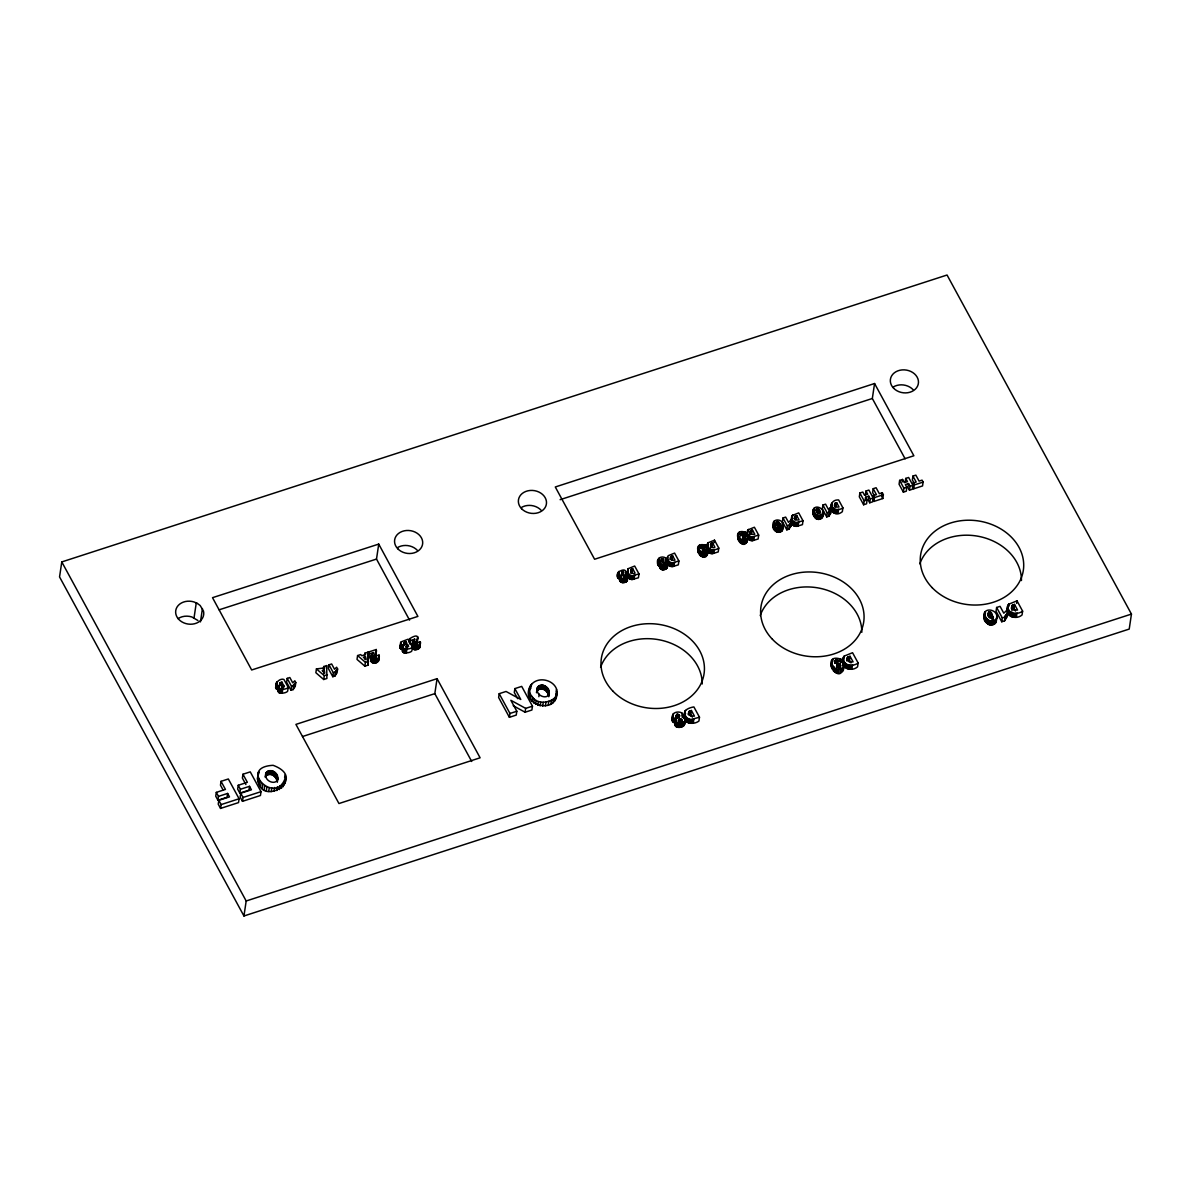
<?xml version="1.0" encoding="UTF-8"?>
<svg xmlns="http://www.w3.org/2000/svg" width="1191" height="1191" viewBox="0 0 1191 1191"><rect width="100%" height="100%" fill="white"/><g stroke="black" fill="none" stroke-linecap="round" stroke-linejoin="round"><path stroke-width="1.5" d="M371.562 656.792L368.838 657.685L369.418 653.844L373.498 652.519C364.684 659.219 376.773 669.044 378.515 658.936M375.999 658.325L376.371 655.765L379.095 655.095L378.5 661.184M417.222 644.956L417.594 642.411L420.319 641.741C421.272 649.155 407.069 645.075 414.721 639.165L410.642 640.49L410.061 644.316L414.14 642.991M371.711 655.303C369.85 659.859 377.16 660.32 379.066 657.343M626.883 578.528C629.324 584.096 618.233 583.545 619.618 579.154C610.492 574.017 628.014 564.623 625.662 573.958C630.917 574.94 625.826 580.3 622.491 578.752C620.362 576.518 619.365 575.208 618.323 572.216M659.903 567.869C659.606 565.71 654.946 562.375 658.876 558.385C661.065 555.676 668.449 557.135 665.561 561.035C670.756 561.958 667.377 571.07 662.479 569.745C657.253 568.449 662.553 562.182 658.117 559.859M684.021 715.88C683.604 723.86 693.713 725.125 698.923 721.061L699.489 717.22L693.891 706.933C689.917 707.469 681.699 710.223 685.45 715.761L684.453 722.729C686.299 728.445 672.394 729.279 675.61 723.011C670.697 722.922 672.007 717.324 672.96 714.347C675.505 710.268 685.971 711.801 682.175 717.235C692.596 720.793 672.811 728.177 676.19 719.185L672.841 717.295L672.96 714.347M288.222 687.356C286.867 689.723 276.223 690.735 279.483 685.837C272.456 685.584 279.319 677.619 283.92 679.451L288.222 687.356L287.641 691.197C286.302 693.564 275.657 694.576 278.902 689.678L279.289 687.118M412.845 644.42L411.848 650.941C410.493 653.308 399.848 654.321 403.109 649.423L400.072 648.098L400.682 645.507M258.164 773.197C253.623 812.054 311.387 779.584 273.126 765.322C236.562 767.078 276.61 807.17 285.498 777.142M556.331 697.569C562.048 681.669 537.677 673.049 530.04 686.478C519.663 706.055 558.445 714.526 555.884 693.281M368.838 657.685L367.87 655.884L368.436 652.058L376.282 649.512L373.751 658.593M417.684 638.257L415.659 644.956C419.083 638.391 419.56 632.361 409.659 638.689L409.094 642.53M705.474 550.078C702.377 554.247 702.08 544.868 705.474 550.078L705.087 552.639M840.816 665.59C840.742 668.419 836.186 666.737 836.99 664.384L838.628 663.461L839.997 664.087L840.429 668.151M667.526 563.73L670.027 566.216L672.811 566.559L678.319 564.847L678.9 561.021L674.582 553.1L668.106 555.735L667.005 562.569L667.496 557.611M707.335 544.108C707.007 550.242 714.794 551.21 718.798 548.083L714.496 540.178L708.005 542.798L706.695 548.723L707.588 543.409M791.687 518.517L791.643 523.504L794.129 525.99L796.913 526.333L802.436 524.635L803.002 520.795L798.699 512.874L792.223 515.509L791.107 522.358L791.226 519.946M831.452 503.882C831.124 510.016 838.911 510.984 842.915 507.857L838.613 499.937C825.601 499.252 831.348 520.72 842.335 511.698L842.915 507.857M842.588 662.672L844.121 656.137L852.548 652.713L858.145 663L857.565 666.841C850.329 673.168 838.479 666.231 843.57 656.911M843.243 657.834C842.826 665.799 852.935 667.064 858.145 663M1007.065 610.819L1008.583 604.269L1017.025 600.86L1022.622 611.147L1022.042 614.973C1014.836 621.255 1002.941 614.452 1008.048 605.058M1007.72 605.966C1007.303 613.946 1017.412 615.196 1022.622 611.147M374.123 656.047L375.314 657.447L376.371 655.765M416.225 641.115C413.098 643.14 418.249 645.701 417.594 642.411M781.772 526.705C785.911 535.057 770.22 532.824 773.525 525.186M773.822 521.956C773.048 526.913 780.031 531.216 783.097 526.348C784.586 518.457 770.785 517.236 773.182 526.496M813.081 513.559C811.384 501.471 828.296 508.438 822.43 517.251C817.547 523.787 809.686 513.857 814.004 508.423M813.721 509.019C812.664 514.333 821.075 518.502 823.13 512.74M996.212 620.273C995.587 629.473 981.071 623.295 984.451 615.717M984.674 612.665C983.662 619.097 992.743 624.694 996.733 618.367C998.802 608.869 981.89 606.13 984.004 617.4M993.443 617.712C982.59 621.226 991.686 601.113 993.071 620.273M670.533 557.001L672.052 560.246L675.014 560.172L672.662 555.84L670.741 556.659L670.146 559.562M688.621 712.01L690.601 716.223L694.442 716.119L691.39 710.491L688.889 711.563L688.234 714.57M750.33 531.141L751.863 534.387L754.826 534.297L752.474 529.98L750.33 531.141L749.883 534.149M847.263 657.789L849.243 662.002L853.098 661.898L850.032 656.271L847.545 657.343L846.801 660.931M1011.74 605.936L1013.72 610.149L1017.576 610.03L1014.509 604.418L1012.022 605.49L1011.353 608.482M293.15 689.574L295.234 686.403L295.8 682.562L294.817 680.761L292.703 682.8L289.83 677.53L287.195 678.379L286.614 682.22L290.991 690.274L293.15 689.574L293.849 684.885L295.8 682.562M293.849 684.885L291.572 686.433L290.991 690.274M334.969 676.012L337.053 672.841L337.619 669.014L336.636 667.213L334.522 669.253L331.649 663.968L329.014 664.831L328.433 668.672L332.81 676.711L334.969 676.012L335.668 671.337L337.619 669.014M335.668 671.337L333.391 672.885L332.81 676.711M788.978 529.146L791.062 525.975L791.628 522.149L790.645 520.333L788.531 522.387L785.658 517.102L783.008 517.966L782.442 521.792L786.819 529.846L788.978 529.146L789.678 524.472L791.628 522.149M789.678 524.472L787.385 526.005L786.819 529.846M828.891 516.209L829.591 511.535L831.541 509.212L830.559 507.411L828.43 509.45L825.571 504.165L822.921 505.029L822.356 508.87L826.733 516.909L828.891 516.209L830.961 513.038L832.122 506.741M829.591 511.535L827.298 513.083L826.733 516.909M1004.549 620.853L1007.258 616.73L1007.824 612.903L1006.559 610.551L1003.79 613.201L1000.068 606.353L996.629 607.47L996.048 611.296L1001.75 621.762L1004.549 620.853L1005.293 615.911L1007.824 612.903M1005.293 615.911L1005.13 617.012L1002.316 617.921L1001.75 621.762M61.783 561.929L59.55 576.92L243.947 915.983L1129.217 629.071L1131.45 614.08L947.053 275.017L61.783 561.929L246.18 900.992L243.947 915.983M194.029 617.921L196.262 602.944M200.46 621.896L202.44 608.571M227.615 793.429L229.491 796.883L218.816 800.337L218.236 804.178L220.558 808.421L238.528 802.6L239.093 798.759L228.344 778.974L221.035 781.341L225.441 789.425L216.315 792.387L215.75 796.213L217.923 800.218L227.034 797.255L227.615 793.429L218.489 796.377L217.923 800.218M221.035 781.341L220.469 785.182L223.104 790.035M220.558 808.421L221.124 804.595L218.816 800.337M249.529 786.313L251.405 789.782L240.731 793.236L240.165 797.062L242.473 801.32L260.442 795.499L261.023 791.658L250.259 771.872L242.964 774.239L247.356 782.323L238.245 785.271L237.664 789.112L239.838 793.117L248.949 790.154L249.529 786.313L240.418 789.276L239.838 793.117M242.964 774.239L242.383 778.08L245.897 784.541M242.473 801.32L243.053 797.479L240.731 793.236M257.435 779.718L258.581 771.976M257.718 781.207L258.298 777.366M259.043 772.096L257.39 778.333M258.283 782.785L258.849 778.959M259.087 784.467L259.668 780.641M260.516 786.67L261.097 782.829M278.902 689.678L276.669 689.247L275.642 687.743L276.342 682.726M275.865 688.353L276.684 682.22M275.642 687.743L277.056 681.922M276.372 689.008L276.937 685.167M276.669 689.247L277.25 685.42M262.199 788.457L262.764 784.631M277.027 689.455L277.607 685.614M277.429 689.589L277.994 685.763M277.875 689.678L278.441 685.837M265.757 773.346L265.191 777.172C268.481 771.351 276.744 775.743 277.175 781.445L277.756 777.604C278.024 770.696 265.414 767.332 265.772 775.445C265.548 782.308 277.95 785.688 277.756 777.604M278.084 691.212L278.754 686.686M265.593 776.383L266.159 772.557M278.307 691.897L279.022 686.254M279.438 685.391L279.811 682.845L281.91 682.101L282.773 683.694L280.123 684.304L279.811 682.845M264.134 789.871L264.7 786.03M266.218 775.713L266.784 771.872M278.575 692.284L279.156 688.458M278.917 692.611L279.483 688.77M280.049 685.138L280.421 682.577M267.052 775.162L267.633 771.321M279.319 692.879L279.9 689.038M279.811 693.073L280.376 689.232M268.124 774.716L268.69 770.89M280.347 693.192L280.912 689.351M281.329 685.927L281.91 682.101M281.404 688.413L281.791 685.852L283.592 685.212L284.411 686.701L282.103 687.222L281.791 685.852M266.308 790.869L266.888 787.043M280.927 693.207L281.493 689.366M269.24 774.448L269.821 770.622M281.954 688.175L282.327 685.614M281.538 693.132L282.118 689.291M282.207 692.954L282.773 689.127M283.22 687.758L283.592 685.212M270.342 774.388L270.908 770.547M268.704 791.464L269.27 787.623M271.399 774.522L271.98 770.681M272.426 774.865L273.007 771.024M271.25 791.613L271.816 787.772M273.424 775.43L274.004 771.604M274.362 776.279L274.942 772.438M275.255 777.381L275.836 773.54M273.945 791.33L274.526 787.489M276.104 778.735L276.669 774.909M276.774 780.165L277.354 776.338M277.309 782.219L277.86 778.72M276.803 790.586L277.384 786.76M293.626 687.936L294.207 684.11M294.266 687.177L294.832 683.351M279.423 789.544L279.989 785.703M281.538 788.263L282.103 784.422M283.16 786.745L283.726 782.904M284.619 777.485L284.991 774.924M284.277 784.988L284.843 781.162M284.872 783.053L285.453 779.227M323.714 666.543L323.967 668.002L316.434 668.91L315.868 672.736L323.714 679.51L326.885 678.483L326.691 665.59L323.714 666.543L323.327 669.104M323.401 671.843L323.967 668.002M323.699 673.749L324.265 669.923L322.195 670.593L324.786 673.094L324.265 669.923M323.714 679.51L324.28 675.669L316.434 668.91M326.304 668.136L326.691 665.59M335.445 674.389L336.026 670.548M336.085 673.63L336.651 669.789M364.878 653.204L365.131 654.663L361.826 655.735L360.65 654.574L357.598 655.571L357.017 659.397L364.863 666.171L368.034 665.144L367.84 652.251L364.878 653.204L364.491 655.765M409.555 620.139L376.505 559.07L378.738 544.093L212.519 597.674L251.673 669.982L417.892 616.402L378.738 544.093M365.041 659.129L365.429 656.583L363.359 657.253L365.95 659.754L365.429 656.583M364.863 666.171L365.443 662.33L357.598 655.571M367.453 654.797L367.84 652.251M370.788 660.856L371.384 656.226M371.056 661.615L371.622 657.774M372.426 654.187L371.145 659.144M371.518 662.226L372.083 658.385M372.753 655.765L373.125 653.204M372.158 662.702L372.738 658.861M372.947 663L373.512 659.174M374.019 657.968L374.406 655.407M375.001 654.469L374.436 658.31L375.716 653.338M373.81 663.119L374.376 659.278M375.418 656.703L376.282 649.512M375.716 656.033L376.52 650.539M374.837 663.015L375.418 659.189M376.103 662.687L376.669 658.846M377.234 662.241L377.815 658.4M378.023 661.734L379.095 655.095M378.738 660.558L379.319 655.988M399.834 647.487L400.891 641.964L408.111 639.195L412.414 647.1C411.074 649.467 400.429 650.494 403.675 645.582L401.144 644.912L400.548 642.47M400.072 648.098L400.697 643.244M400.563 648.753L401.144 644.912M400.876 649.006L401.441 645.165M401.233 649.199L401.799 645.358M401.62 649.348L402.201 645.507M402.067 649.423L402.647 645.596M402.29 650.956L402.945 646.445M402.513 651.656L403.213 645.998M403.302 645.448L404.017 642.589L406.101 641.845L406.98 643.453L404.315 644.063L403.689 642.887M403.63 645.15L404.017 642.589M402.781 652.043L403.347 648.202M403.109 652.355L403.689 648.529M404.24 644.882L404.627 642.321M403.526 652.623L404.091 648.782M404.002 652.817L404.583 648.976M404.538 652.936L405.119 649.095M405.729 644.405L406.101 641.845M405.119 652.951L405.699 649.125M406.146 647.919L406.533 645.358L407.798 644.956L408.617 646.46L405.967 646.802L406.533 645.358M405.744 652.876L406.31 649.05M406.399 652.713L406.98 648.872M407.411 647.517L407.798 644.956M412.026 646.698L412.607 642.872M412.935 641.949L412.012 647.502C412.964 651.566 421.301 649.69 419.738 645.567M413.262 643.393L413.649 640.832M412.741 648.857L413.307 645.031M413.381 649.333L413.962 645.507M414.334 641.711L414.721 639.165M414.17 649.646L414.736 645.805M414.974 645.239L415.346 642.678M415.242 644.614L415.629 642.053M415.034 649.765L415.599 645.924M416.642 643.348L417.669 636.664M416.061 649.661L416.627 645.82M417.326 649.333L417.892 645.492M418.458 648.872L419.038 645.046M419.247 648.38L420.319 641.741M419.723 647.83L420.542 642.634M471.71 761.481L434.819 693.638L437.067 678.662L295.919 724.396L338.959 803.538L480.107 757.804L437.067 678.662M514.869 688.606L520.78 699.474L506.056 691.465L499.208 693.683L498.627 697.509L509.391 717.31L516.239 715.076L516.82 711.25L510.865 700.293L525.678 708.377L532.466 706.174L521.703 686.388L514.869 688.606L514.289 692.447L517.668 698.655M509.391 717.31L509.971 713.469L499.208 693.683M513.247 705.757L525.097 712.218L525.678 708.377M528.893 694.234L530.04 686.478M528.849 692.849L530.695 685.331M529.191 695.708L529.623 687.713M531.171 686.805L531.558 684.259M529.742 697.301L529.757 691.882M530.561 698.983L530.308 693.46M531.975 701.171L532.556 697.331L531.126 695.142M532.466 706.174L531.886 710.015L525.097 712.218M533.657 702.973L534.223 699.132L532.556 697.331M537.215 687.847L536.501 692.641C538.362 685.629 548.53 689.783 548.634 695.946L549.215 692.12C549.483 685.197 536.873 681.847 537.23 689.961C537.007 696.824 549.408 700.189 549.215 692.12M536.843 692.507L537.617 687.058M535.593 704.372L536.158 700.531L534.223 699.132M537.677 690.229L538.243 686.388M538.511 689.663L539.091 685.837M539.583 689.232L540.148 685.391M537.766 705.385L538.347 701.544L536.158 700.531M538.853 696.705L539.225 694.145M540.699 688.964L541.28 685.123M541.801 688.904L542.367 685.063M540.163 705.98L540.729 702.139L538.347 701.544M542.858 689.038L543.438 685.197M543.885 689.366L544.466 685.54M544.883 689.946L545.463 686.105M542.709 706.129L543.275 702.288C548.679 701.901 555.616 699.757 556.912 693.728M545.82 690.78L546.401 686.939M546.714 691.882L547.294 688.041M545.404 705.831L545.984 701.99M547.562 693.251L548.128 689.41M548.232 694.681L548.813 690.84M548.768 696.735L549.319 693.222M548.262 705.102L548.843 701.261M550.882 704.06L551.448 700.219M552.996 702.779L553.562 698.938M554.619 701.261L555.185 697.42M556.078 692.001L556.465 689.44M555.735 699.504L556.956 691.658M617.682 577.248L618.576 571.74M617.921 577.843L618.963 571.323M618.323 578.409L618.903 574.568M618.903 578.841L619.469 575.015M619.618 579.154L620.198 575.313M619.99 580.806L620.734 575.953M620.183 581.357L621.062 575.461M621.345 574.226C626.168 565.249 621.791 580.91 621.732 571.665M620.481 581.774L621.047 577.933M621.851 574.151L622.238 571.591M620.868 582.116L621.434 578.275M621.345 582.384L621.91 578.558M622.387 574.27L622.774 571.71M622.878 574.553L623.265 572.008M621.91 582.578L622.491 578.752M623.235 575L623.622 572.454M622.565 582.682L623.146 578.841M623.31 582.667L623.876 578.826M623.831 577.829L624.665 575.342L625.067 578.841M624.278 577.888L624.665 575.342M624.665 578.111L625.052 575.551M624.129 582.533L624.709 578.692M624.947 578.454L625.335 575.893M625.796 574.092L626.183 571.531M625.037 582.28L625.603 578.439M626.049 574.762L626.436 572.201M625.692 582.027L626.272 578.201M628.193 568.673L627.091 575.506L628.684 578.126L631.87 579.57L638.406 577.784L638.986 573.958L634.684 566.038L628.193 568.673L626.883 574.583L628.178 572.052M626.258 581.744L626.823 577.903M627.076 577.248L627.449 574.687M626.704 581.416L627.285 577.575M627.062 581.059L627.776 569.268M627.359 580.553L628.044 575.729M628.104 577.427L628.193 572.826M628.684 578.126L628.669 573.6M629.354 578.707L629.25 574.285M631.275 569.298L630.709 573.139L632.183 572.618L632.749 568.777C628.223 569.015 632.108 575.491 635.101 573.094L632.749 568.777M630.113 579.154L629.92 574.866M631.468 572.841L632.034 569M630.962 579.436L631.528 575.61L630.694 575.313M631.87 579.57L632.436 575.729L638.986 573.958M632.897 579.481L633.478 575.655M634.088 579.183L634.669 575.357M657.596 564.311L658.474 558.802M657.819 564.906L658.4 561.08M658.489 560.946L658.876 558.385M658.236 565.472L658.817 561.631M658.861 561.854L659.427 558.013M658.817 565.919L659.382 562.078M659.531 566.216L660.112 562.375M660.603 561.899C663.342 553.487 663.566 565.397 661.243 558.951M660.097 568.42L660.96 562.524M661.258 561.289L661.63 558.728M660.395 568.836L660.648 563.015M661.764 561.214L662.136 558.668M660.782 569.179L660.96 564.996M662.3 561.333L662.687 558.787M661.258 569.447L661.347 565.353M662.792 561.631L663.179 559.07M661.824 569.64L661.824 565.621M663.149 562.078L663.521 559.517M662.866 565.174C664.935 557.998 665.293 567.556 663.253 562.614M662.479 569.745L663.059 565.904L666.737 564.981L667.987 563.298M663.238 564.966L663.625 562.42M663.729 564.891L664.116 562.331M663.223 569.73L663.789 565.889M664.191 564.966L664.578 562.405M664.578 565.174L664.965 562.614M665.233 560.499L665.62 557.954M664.042 569.596L664.608 565.755M664.861 565.517L665.233 562.971M665.709 561.155L666.097 558.594M664.935 569.343L665.516 565.517M665.963 561.824L666.35 559.264M665.605 569.104L666.171 565.263M666.796 561.646L667.436 557.031M666.156 568.807L666.737 564.981M666.618 568.479L667.57 558.743M666.975 568.122L667.957 562.792M668.017 564.504L668.091 559.889M668.583 565.189L668.583 560.663M669.253 565.77L669.163 561.348M670.354 559.219L670.741 556.659M670.801 558.921L671.188 556.376M670.027 566.216L669.833 561.929M671.947 556.078L671.367 559.904L672.662 555.84M670.861 566.514L671.441 562.673L670.593 562.375M671.784 566.633L672.349 562.792L678.9 561.021M672.811 566.559L673.377 562.718M674.002 566.246L674.568 562.42M671.977 720.347L672.632 714.972M672.275 721.136L673.466 713.811M708.481 547.726C707.543 572.633 686.597 540.342 705.578 545.15L705.191 547.711M698.953 545.701L697.911 551.716M672.811 721.865L673.391 718.024M698.179 552.639L698.596 546.341M699.087 547.726L699.474 545.18M698.655 553.651L698.76 548.798M673.555 722.431L674.136 718.605M674.493 722.833L675.074 718.992M699.504 554.932L700.07 551.091L699.236 549.825M700.859 548.604C701.454 541.622 705.251 549.438 702.214 552.594M675.818 717.592L677.054 714.243L679.748 715.955L678.126 717.429L676.116 715.657M699.966 555.438L700.07 551.091M701.067 548.426L701.454 545.865M674.969 724.977L675.773 719.811M676.16 717.101L676.533 714.54M701.35 548.292L701.722 545.731M675.223 725.691L675.803 721.85M700.442 555.84L700.531 551.597M701.693 548.232L702.08 545.672M676.488 718.084L677.054 714.243M675.61 726.242L676.175 722.401M700.948 556.167L701.023 551.999M702.05 548.292L702.422 545.731M702.392 548.47L702.779 545.925M677.143 717.994L677.709 714.168M701.454 556.405L701.514 552.326M702.095 552.207L702.526 549.155M676.116 726.689L676.682 722.848M677.843 718.143L678.423 714.317M701.975 556.584L702.035 552.579M676.726 727.031L677.307 723.205M702.675 552.341L703.256 548.515M678.676 717.25L679.064 714.689M702.511 556.688C700.368 551.731 712.263 552.267 706.382 547.264C704.045 544.927 700.293 550.391 701.246 546.044M703.211 552.282L703.792 548.441M677.471 727.284L678.051 723.458M678.394 722.699C676.667 717.563 684.319 718.277 681.52 722.818M679.138 717.831L679.51 715.27M703.077 556.718L703.643 552.877M703.762 552.416L704.328 548.575M704.596 547.22L704.983 544.659M678.781 721.85L679.153 719.29M703.673 556.673L704.253 552.832M704.447 551.478L704.834 548.917M678.319 727.418L678.9 723.577M679.064 722.877L679.644 719.036M704.864 552.029L705.236 549.468M679.704 722.758L680.284 718.932M679.287 727.403L679.853 723.562M704.998 556.361L705.578 552.535M680.299 722.863L680.88 719.022M680.999 721.865L681.386 719.304M681.847 715.791L682.235 713.23M680.359 727.225L680.924 723.384M706.025 555.929L706.605 552.103M708.005 542.798L706.903 549.646L709.925 553.279L712.709 553.621L718.218 551.924L718.798 548.083M681.356 722.312L681.743 719.751M707.335 548.068L707.454 554.023M707.126 552.445L707.692 548.604M706.769 555.408L707.35 551.567M707.424 550.793L707.99 546.967M681.52 726.897L682.101 723.071M707.246 554.768L707.99 549.393M682.383 726.57L682.964 722.743M683.947 716.893L684.929 711.131M708.496 552.252L709.062 548.426M683.113 726.197L683.679 722.371M684.2 718.099L685.465 710.357M709.166 552.832L709.732 549.006M683.708 725.781L684.274 721.94M711.087 543.438L710.521 547.279L711.98 546.743L712.56 542.917C708.035 543.141 711.92 549.632 714.913 547.235L712.56 542.917M684.155 725.304L684.736 721.463M709.925 553.279L710.491 549.453M684.557 724.664L685.272 719.528M685.51 720.6L685.45 715.761M711.28 546.982L711.846 543.141M710.774 553.577L711.34 549.736M686.269 721.493L686.09 716.759M711.682 553.696L712.248 549.87M687.147 722.252L687.713 718.411L686.835 717.652M714.109 542.724L714.496 540.178M688.517 714.124L688.889 711.563M712.709 553.621L713.275 549.78M689.485 711.176L688.904 715.017L690.81 714.332L691.39 710.491M688.13 722.833L688.711 718.992L687.713 718.411M689.887 714.63L690.467 710.789M713.9 553.324L714.481 549.483M689.232 723.205L689.797 719.379L688.711 718.992M690.408 723.369L690.988 719.528L699.489 717.22M691.748 723.265L692.328 719.438M693.311 722.877L693.877 719.036M742.648 535.89L743.035 533.33L741.636 532.794L741.472 535.444L745.06 533.866L747.903 536.471C745.73 558.534 727.344 526.705 745.492 532.213L745.104 534.774M737.825 538.779L738.852 532.779M738.092 539.702L738.509 533.404M739.373 532.243L737.78 537.96M738.569 540.729L738.658 535.861M739.417 541.994L739.983 538.168L739.135 536.888M740.623 535.92L741.01 533.36M739.864 542.5L739.983 538.168M740.772 535.667L741.353 532.928M741.249 535.355L741.636 532.794M740.355 542.902L740.445 538.66M741.606 535.295L741.993 532.749M740.862 543.23L740.921 539.061M741.948 535.355L742.335 532.794M742.306 535.548L742.678 532.987M741.368 543.483L741.427 539.389M741.889 543.662L741.933 539.642M742.589 539.419C746.861 526.675 744.464 546.52 743.169 535.578M742.425 543.751C740.207 538.064 748.41 541.176 747.903 536.471M743.124 539.344L743.705 535.503M742.976 543.781L743.556 539.955M743.675 539.478L744.241 535.637M743.586 543.736L744.152 539.91M744.36 538.54L744.747 535.98M744.762 539.091L745.149 536.545M744.911 543.424L745.477 539.597M746.608 535.786L747.918 529.876L754.394 527.241L758.697 535.146L758.131 538.987L752.608 540.684L749.065 539.91L747.338 537.87L747.501 530.471M746.995 535.429L747.382 532.868M745.938 543.007L746.519 539.166M748.082 531.975L748.469 529.414M746.683 542.471L747.248 538.63M747.144 541.831L747.903 534.03M748.395 539.315L748.395 534.804M749.065 539.91L748.975 535.488M750.032 534.759L750.553 530.799M750.419 534.342L751 530.501M749.839 540.357L749.645 536.069M751.759 530.203L751.179 534.044L752.474 529.98M750.672 540.64L751.253 536.813L750.404 536.516M751.581 540.759L752.161 536.933L758.697 535.146M752.608 540.684L753.188 536.858M753.814 540.386L754.379 536.545M773.301 527.3L774.09 521.36M774.582 520.824L774.016 524.665L774.745 524.204M773.599 528.209L774.18 524.368M774.09 529.236L774.671 525.395M774.671 530.144L775.237 526.318M776.041 524.889C775.192 518.502 781.058 522.745 780.537 526.154C778.333 528.283 775.43 523.191 777.693 521.464M775.356 530.992L775.937 527.151M776.353 524.234L776.74 521.673M776.696 524.055L777.083 521.494M776.815 525.276L777.381 521.435M776.16 531.692L776.726 527.851M776.606 531.945L777.172 528.104M777.425 525.395L777.991 521.569M777.723 525.588L778.304 521.747M777.128 532.154L777.693 528.313M778.051 525.871L778.631 522.045M779.748 523.712L779.167 527.539L778.974 522.462M777.723 532.303L778.289 528.462M778.393 532.347L778.974 528.506M779.167 532.273L779.748 528.432M779.971 527.553L780.358 524.993M780.06 532.035L780.641 528.194M780.954 531.677L781.534 527.851M781.951 525.425L782.338 522.879M781.668 531.246L782.844 523.936M782.189 530.754L783.142 524.874M782.517 530.189L783.216 525.678M789.454 527.524L790.035 523.683M790.08 526.764L790.66 522.923M790.913 521.42L791.792 516.105M791.836 518.07L792.223 515.509M792.759 515.063L792.194 518.889L793.012 518.442M792.119 524.278L792.209 519.663M792.7 524.963L792.7 520.437M793.37 525.544L793.28 521.122M794.471 518.993L794.859 516.447L796.764 515.614L799.116 519.946L796.154 520.02L794.859 516.447M794.918 518.695L795.305 516.15M794.129 525.99L793.95 521.703M794.725 519.976L796.064 515.852M794.978 526.288L795.558 522.447L794.71 522.149M796.764 515.614L795.484 519.693M795.886 526.407L796.466 522.566L803.002 520.795M796.913 526.333L797.494 522.492M798.119 526.035L798.685 522.194M813.2 514.363L813.781 510.522M813.513 515.271L814.495 507.887M814.004 516.298L814.57 512.458M814.584 517.222L815.15 513.381M815.269 518.055L815.835 514.214M816.996 508.557C812.991 510.701 820.971 516.477 820.271 512.056C819.051 506.041 813.617 509.48 818.306 513.366L818.887 509.525M816.713 512.338L817.294 508.497M816.073 518.755L816.639 514.914M817.026 512.353L817.592 508.527M817.324 512.458L817.904 508.631M816.52 519.008L817.086 515.167M817.636 512.651L818.217 508.81M817.041 519.216L817.607 515.39M817.964 512.934L818.53 509.108M817.636 519.365L818.202 515.524M818.306 519.41L818.887 515.569M819.274 513.336L819.646 510.775M819.08 519.336L819.661 515.495M819.974 519.097L820.554 515.271M820.867 518.74L821.448 514.914M821.582 518.323L822.147 514.482M822.371 513.559L822.758 510.999M822.103 517.817L823.055 511.936M828.936 510.939L829.323 508.378M829.368 514.586L829.933 510.745M829.993 513.827L830.574 509.986M830.871 507.723L831.705 503.183M831.02 509.42L831.928 503.853M832.033 511.341L832.598 507.5M832.613 512.026L833.179 508.2M833.283 512.606L833.849 508.78M834.385 506.056L834.757 503.51L836.678 502.691L839.03 507.009L836.067 507.098L834.757 503.51M834.638 507.053L835.204 503.212M834.042 513.053L834.623 509.227M835.963 502.915L835.397 506.756L836.678 502.691M834.891 513.351L835.457 509.51M835.799 513.47L836.38 509.644M836.826 513.395L837.407 509.554M838.017 513.098L838.598 509.257M837.392 663.193L837.779 660.633L836.41 659.874L835.055 661.05L835.74 663.387C837.407 659.844 843.377 660.99 844.091 664.712C840.593 690.706 818.47 651.775 840.965 659.174L840.384 663.015M831.169 666.558L831.884 660.722M832.345 659.903L831.11 665.501M831.512 667.764L831.75 662.732M832.628 661.764L833.015 659.219M905.115 458.788L872.333 398.494L874.566 383.517L555.289 486.985L594.592 559.249L913.869 455.766L874.566 383.517M832.137 669.089L832.092 663.923M833.238 670.741L833.804 666.915L832.703 665.263M870.293 498.94L873.197 498.002L868.894 490.082L865.991 491.02L867.733 494.235L864.547 495.262L862.805 492.062L859.887 493L859.321 496.841L863.624 504.761L866.542 503.808L867.108 499.967L865.604 497.198L868.79 496.171L870.293 498.94L869.713 502.781L872.631 501.828L873.465 495.62L876.427 494.652L873.197 488.697L876.1 487.744L879.345 493.714L882.308 492.746L883.365 494.697L882.799 498.538L873.956 501.411L872.899 499.446M834.757 663.223L835.144 660.663M833.834 671.396L833.804 666.915M834.936 662.911L835.323 660.35M835.204 662.672L835.591 660.112M835.576 662.509L835.948 659.948M834.459 671.932L834.4 667.555M836.022 662.419L836.41 659.874M835.114 672.349L835.025 668.091M836.484 662.494L836.871 659.933M836.931 662.747L837.318 660.186M835.769 672.677L835.68 668.508M836.603 666.945L836.99 664.384M837.347 663.878L836.767 667.719L838.762 667.466L839.342 663.64M836.454 672.9L836.35 668.836M837.362 667.392L837.943 663.551M837.154 673.034L837.72 669.193L842.29 668.211L844.091 664.712M838.062 667.302L838.628 663.461M837.868 673.079L838.449 669.238M863.624 504.761L864.19 500.92L859.887 493M838.658 673.019L839.223 669.178M839.417 667.913L839.997 664.087M865.41 494.86L865.991 491.02M840.146 667.362L840.518 664.801M865.232 499.758L865.604 497.198M840.384 672.617L840.95 668.776M841.724 672.052L842.29 668.211M842.841 663.878L844.121 656.137M842.871 665.546L843.243 662.985M843.526 665.367L844.106 661.541M868.79 496.171L868.209 500.012L869.713 502.781M842.677 671.352L843.258 667.526L843.526 668.538M843.288 670.533L844.151 665.739M844.166 666.379L844.732 662.538M844.91 667.273L845.491 663.432M845.789 668.032L846.354 664.191M847.158 659.903L847.545 657.343M873.197 488.697L872.616 492.523L874.239 495.516M848.126 656.956L847.545 660.797L849.466 660.112L850.032 656.271M846.786 668.613L847.352 664.772M848.528 660.41L849.109 656.569M847.873 668.985L848.454 665.144M873.956 501.411L874.522 497.57L873.465 495.62M849.064 669.148L849.63 665.307M850.404 669.044L850.97 665.203M851.952 668.657L852.518 664.816M881.921 495.307L882.308 492.746M910.043 486.33L912.946 485.392L908.644 477.472L905.741 478.41L907.482 481.626L904.297 482.653L902.555 479.452L899.637 480.39L899.071 484.231L903.373 492.151L906.291 491.198L906.857 487.357L905.354 484.588L908.539 483.561L910.043 486.33L909.462 490.171L912.38 489.233L913.214 483.01L916.177 482.042L912.931 476.087L915.849 475.135L919.08 481.104L922.057 480.137L923.114 482.087L922.549 485.928L913.705 488.801L912.634 486.836M902.183 481.998L902.555 479.452M903.373 492.151L903.939 488.31L899.637 480.39M905.16 482.251L905.741 478.41M908.539 483.561L907.959 487.402L909.462 490.171M912.931 476.087L912.366 479.913L913.988 482.906M913.705 488.801L914.271 484.96L913.214 483.01M984.168 618.442L985.031 611.876M984.555 619.633L985.136 615.792M985.106 615.018L985.478 612.472M985.195 620.958L985.776 617.117M985.954 622.149L986.52 618.323M986.848 623.25L987.413 619.409M988.47 612.278C985.508 617.027 992.416 615.345 992.594 620.437L993.175 616.596M988.336 615.881L988.917 612.055M988.738 615.807L989.304 611.98M987.89 624.158L988.456 620.317M989.125 615.836L989.706 612.01M989.527 615.985L990.108 612.144M988.47 624.486L989.036 620.645M989.929 616.223L990.51 612.382M989.14 624.769L989.721 620.928M990.346 616.596L990.927 612.755M990.793 617.146L991.374 613.305M989.915 624.947L990.495 621.106M990.793 625.007L991.374 621.166M991.805 618.769L992.371 614.928M991.805 624.903L992.386 621.077M992.966 624.605L993.532 620.779M994.128 624.144L994.708 620.303M995.051 623.593L995.616 619.752M995.721 622.938L996.793 616.447M996.152 622.193L996.897 617.489M1005.174 618.739L1005.74 614.898M1005.993 617.757L1006.574 613.916M1007.318 612.01L1007.899 608.184M1008.583 604.269L1007.139 609.807M1008.926 606.249L1009.298 603.688M1008.003 613.514L1008.583 609.688M1008.643 614.511L1009.209 610.685M1009.387 615.419L1009.968 611.579M1010.266 616.164L1010.831 612.338M1011.635 608.035L1012.022 605.49M1012.603 605.102L1012.022 608.929L1013.943 608.259L1014.509 604.418M1011.963 610.938L1012.335 608.393M1011.263 616.744L1011.829 612.918M1013.005 608.556L1013.586 604.715M1012.35 617.132L1012.931 613.291M1013.541 617.295L1014.107 613.454M1016.638 603.405L1017.025 600.86M1014.881 617.191L1015.447 613.35M1016.429 616.804L1016.995 612.963M678.855 719.677L679.808 721.374L681.907 720.257M625.454 576.28C624.933 578.781 621.33 575.551 624.203 575.268M822.43 517.251L822.475 515.777M617.638 576.638L618.948 574.777M657.551 563.7L657.908 562.643M776.517 521.956L778.363 526.184M667.273 567.631L666.231 565.189M416.939 642.678L416.924 639.984M746.668 535.012L747.338 533.702M813.155 512.859L813.929 511.728M707.007 547.235L707.975 546.178M684.349 714.972L685.614 713.603M831.139 507.009L832.107 505.952M842.99 660.752L843.541 659.963M530.114 689.172L530.978 688.085M703.122 546.267L705.578 545.15M743.035 533.33L745.492 532.213M837.779 660.633L840.965 659.174M560.112 499.684L872.333 398.494M324.28 675.669L327.451 674.642M365.443 662.33L368.615 661.303M864.19 500.92L867.108 499.967M874.522 497.57L883.365 494.697M903.939 488.31L906.857 487.357M914.271 484.96L923.114 482.087M302.499 736.529L434.819 693.638M221.124 804.595L239.093 798.759M243.053 797.479L261.023 791.658M509.971 713.469L516.82 711.25M246.18 900.992L1131.45 614.08M219.129 609.807L376.505 559.07M540.729 702.139L543.275 702.288M795.558 522.447L796.466 522.566M751.253 536.813L752.161 536.933M671.441 562.673L672.349 562.792M631.528 575.61L632.436 575.729M689.797 719.379L690.988 719.528M197.929 620.511L191.825 616.953A14.128 11.463 8.5 0 0 178.054 618.65M1013.943 608.259L1015.461 611.057M996.629 607.47L1002.316 617.921M881.727 496.587L882.799 498.538M822.921 505.029L827.298 513.083M790.08 524.174L791.062 525.975M783.008 517.966L787.385 526.005M849.466 660.112L850.984 662.925M690.81 714.332L692.343 717.146M409.659 638.689L410.642 640.49M368.436 652.058L369.418 653.844M329.014 664.831L333.391 672.885M287.195 678.379L291.572 686.433M238.245 785.271L240.418 789.276M216.315 792.387L218.489 796.377M367.424 657.894L368.034 665.144M893.19 387.045A14.128 11.463 8.5 0 1 913.006 389.576M521.226 507.589A14.128 11.463 8.5 0 1 541.042 510.135M397.422 547.652A14.128 11.463 8.5 0 1 417.237 550.212M600.592 667.317A51.928 42.176 8.5 0 1 657.596 639.507A51.928 42.176 8.5 0 1 702.199 683.991M919.854 563.834A51.928 42.176 8.5 0 1 976.873 536.039A51.928 42.176 8.5 0 1 1021.461 580.523M760.23 615.583A51.928 42.176 8.5 0 1 817.234 587.773A51.928 42.176 8.5 0 1 861.837 632.257M197.378 603.435L194.073 601.976A14.128 11.463 8.5 0 0 175.777 610.388A14.128 11.463 8.5 0 0 190.188 624.233A14.128 11.463 8.5 0 0 203.467 611.013L200.177 605.534L197.378 603.435M397.764 548.768A14.128 11.463 8.5 0 0 421.808 546.699A14.128 11.463 8.5 0 0 406.31 530.516A14.128 11.463 8.5 0 0 397.764 548.768M521.584 508.721A14.128 11.463 8.5 0 0 545.627 506.607A14.128 11.463 8.5 0 0 530.099 490.469A14.128 11.463 8.5 0 0 521.584 508.721M893.563 388.177A14.128 11.463 8.5 0 0 917.591 386.063A14.128 11.463 8.5 0 0 902.063 369.91A14.128 11.463 8.5 0 0 893.563 388.177M932.091 587.595A51.928 42.176 8.5 0 0 1020.464 579.823A51.928 42.176 8.5 0 0 963.355 520.452A51.928 42.176 8.5 0 0 932.091 587.595M612.829 691.063A51.928 42.176 8.5 0 0 701.186 683.292A51.928 42.176 8.5 0 0 644.093 623.92A51.928 42.176 8.5 0 0 612.829 691.063M772.453 639.329A51.928 42.176 8.5 0 0 860.825 631.558A51.928 42.176 8.5 0 0 803.731 572.186A51.928 42.176 8.5 0 0 772.453 639.329"/></g></svg>
